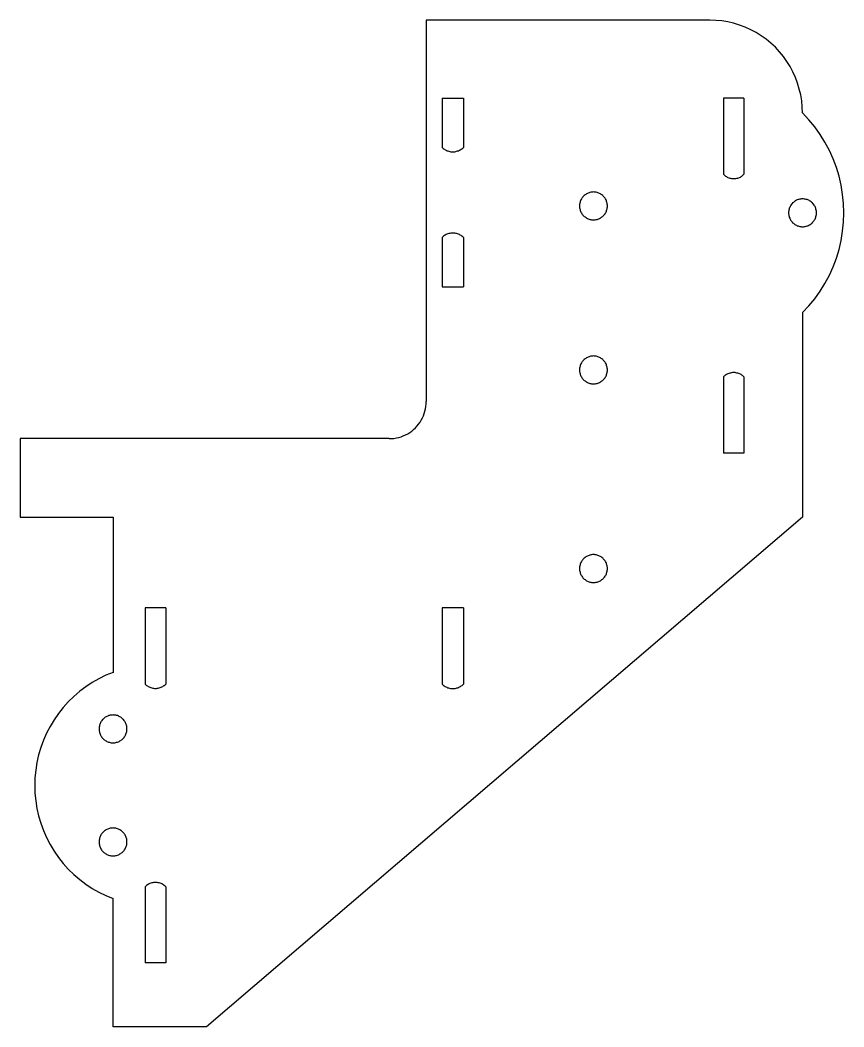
# Model space of a CAD drawing. Extents: x -403 to 403, y -278 to 278.
# Drawn here: x 314.3 to 403, y -255.4 to -147.1 of the extents above; entities that cross this region are included whole.
import ezdxf

# ---------------------------------------------------------------- set-up
doc = ezdxf.new("R2010")
doc.units = 0
doc.layers.get('0').update_dxf_attribs({"linetype": 'CONTINUOUS'})

msp = doc.modelspace()

# ---------------------------------------------------------------- linework, layer by layer
for p, q in [((388.55, -147.07), (358.04, -147.07)), ((358.04, -147.07), (358.04, -188.12)), ((389.2, -147.1), (388.55, -147.07)), ((389.85, -147.16), (389.2, -147.1)), ((390.5, -147.27), (389.85, -147.16)), ((391.13, -147.41), (390.5, -147.27)), ((391.76, -147.6), (391.13, -147.41)), ((392.37, -147.84), (391.76, -147.6)), ((392.97, -148.11), (392.37, -147.84)), ((393.55, -148.41), (392.97, -148.11)), ((394.1, -148.76), (393.55, -148.41)), ((394.63, -149.14), (394.1, -148.76)), ((395.14, -149.56), (394.63, -149.14)), ((395.62, -150), (395.14, -149.56)), ((396.06, -150.48), (395.62, -150)), ((396.48, -150.99), (396.06, -150.48)), ((396.86, -151.52), (396.48, -150.99)), ((397.21, -152.07), (396.86, -151.52)), ((397.51, -152.65), (397.21, -152.07)), ((397.78, -153.25), (397.51, -152.65)), ((398.01, -153.86), (397.78, -153.25)), ((398.2, -154.49), (398.01, -153.86)), ((398.35, -155.12), (398.2, -154.49)), ((359.74, -155.47), (359.74, -160.77)), ((359.74, -155.47), (362.04, -155.47)), ((362.04, -155.47), (362.04, -160.77)), ((390.04, -155.47), (390.04, -163.67)), ((392.24, -155.47), (390.04, -155.47)), ((392.24, -155.47), (392.24, -163.67)), ((398.46, -155.77), (398.35, -155.12)), ((398.52, -156.42), (398.46, -155.77)), ((398.55, -157.07), (398.52, -156.42)), ((399.22, -157.8), (398.55, -157.07)), ((399.86, -158.57), (399.22, -157.8)), ((400.43, -159.38), (399.86, -158.57)), ((400.96, -160.22), (400.43, -159.38)), ((401.43, -161.1), (400.96, -160.22)), ((359.74, -160.77), (359.82, -160.85)), ((359.82, -160.85), (359.9, -160.91)), ((359.9, -160.91), (359.99, -160.98)), ((359.99, -160.98), (360.08, -161.03)), ((360.08, -161.03), (360.17, -161.08)), ((360.17, -161.08), (360.27, -161.13)), ((360.27, -161.13), (360.37, -161.16)), ((360.37, -161.16), (360.47, -161.19)), ((360.47, -161.19), (360.57, -161.22)), ((360.57, -161.22), (360.68, -161.24)), ((360.68, -161.24), (360.78, -161.25)), ((360.78, -161.25), (360.89, -161.25)), ((360.89, -161.25), (361, -161.25)), ((361, -161.25), (361.1, -161.24)), ((361.1, -161.24), (361.21, -161.22)), ((361.21, -161.22), (361.31, -161.19)), ((361.31, -161.19), (361.41, -161.16)), ((361.41, -161.16), (361.51, -161.13)), ((361.51, -161.13), (361.61, -161.08)), ((361.61, -161.08), (361.7, -161.03)), ((361.7, -161.03), (361.79, -160.98)), ((361.79, -160.98), (361.88, -160.91)), ((361.88, -160.91), (361.96, -160.85)), ((361.96, -160.85), (362.04, -160.77)), ((401.84, -162), (401.43, -161.1)), ((402.19, -162.93), (401.84, -162)), ((402.48, -163.88), (402.19, -162.93)), ((390.04, -163.67), (390.11, -163.74)), ((390.11, -163.74), (390.19, -163.8)), ((390.19, -163.8), (390.27, -163.86)), ((390.27, -163.86), (390.35, -163.91)), ((390.35, -163.91), (390.43, -163.96)), ((390.43, -163.96), (390.52, -164)), ((390.52, -164), (390.61, -164.04)), ((390.61, -164.04), (390.71, -164.07)), ((390.71, -164.07), (390.8, -164.09)), ((390.8, -164.09), (390.9, -164.11)), ((390.9, -164.11), (390.99, -164.12)), ((390.99, -164.12), (391.09, -164.13)), ((391.09, -164.13), (391.19, -164.13)), ((391.19, -164.13), (391.29, -164.12)), ((391.29, -164.12), (391.38, -164.11)), ((391.38, -164.11), (391.48, -164.09)), ((391.48, -164.09), (391.57, -164.07)), ((391.57, -164.07), (391.67, -164.04)), ((391.67, -164.04), (391.76, -164)), ((391.76, -164), (391.85, -163.96)), ((391.85, -163.96), (391.93, -163.91)), ((391.93, -163.91), (392.01, -163.86)), ((392.01, -163.86), (392.09, -163.8)), ((392.09, -163.8), (392.17, -163.74)), ((392.17, -163.74), (392.24, -163.67)), ((402.7, -164.85), (402.48, -163.88)), ((375.29, -165.77), (375.21, -165.83)), ((375.38, -165.73), (375.29, -165.77)), ((375.47, -165.69), (375.38, -165.73)), ((375.56, -165.65), (375.47, -165.69)), ((375.65, -165.62), (375.56, -165.65)), ((375.75, -165.6), (375.65, -165.62)), ((375.84, -165.59), (375.75, -165.6)), ((375.94, -165.58), (375.84, -165.59)), ((376.04, -165.57), (375.94, -165.58)), ((376.14, -165.58), (376.04, -165.57)), ((376.24, -165.59), (376.14, -165.58)), ((376.33, -165.6), (376.24, -165.59)), ((376.43, -165.62), (376.33, -165.6)), ((376.52, -165.65), (376.43, -165.62)), ((376.61, -165.69), (376.52, -165.65)), ((376.7, -165.73), (376.61, -165.69)), ((376.79, -165.77), (376.7, -165.73)), ((376.87, -165.83), (376.79, -165.77)), ((402.86, -165.83), (402.7, -164.85)), ((374.55, -166.88), (374.54, -166.98)), ((374.57, -166.78), (374.55, -166.88)), ((374.59, -166.69), (374.57, -166.78)), ((374.62, -166.59), (374.59, -166.69)), ((374.65, -166.5), (374.62, -166.59)), ((374.69, -166.41), (374.65, -166.5)), ((374.74, -166.32), (374.69, -166.41)), ((374.79, -166.24), (374.74, -166.32)), ((374.85, -166.16), (374.79, -166.24)), ((374.91, -166.08), (374.85, -166.16)), ((374.98, -166.01), (374.91, -166.08)), ((375.05, -165.95), (374.98, -166.01)), ((375.13, -165.88), (375.05, -165.95)), ((375.21, -165.83), (375.13, -165.88)), ((376.95, -165.88), (376.87, -165.83)), ((377.03, -165.95), (376.95, -165.88)), ((377.1, -166.01), (377.03, -165.95)), ((377.17, -166.08), (377.1, -166.01)), ((377.23, -166.16), (377.17, -166.08)), ((377.29, -166.24), (377.23, -166.16)), ((377.34, -166.32), (377.29, -166.24)), ((377.39, -166.41), (377.34, -166.32)), ((377.43, -166.5), (377.39, -166.41)), ((377.46, -166.59), (377.43, -166.5)), ((377.49, -166.69), (377.46, -166.59)), ((377.51, -166.78), (377.49, -166.69)), ((377.53, -166.88), (377.51, -166.78)), ((377.54, -166.98), (377.53, -166.88)), ((397.42, -166.83), (397.36, -166.9)), ((397.48, -166.75), (397.42, -166.83)), ((397.56, -166.69), (397.48, -166.75)), ((397.63, -166.62), (397.56, -166.69)), ((397.71, -166.57), (397.63, -166.62)), ((397.8, -166.52), (397.71, -166.57)), ((397.88, -166.47), (397.8, -166.52)), ((397.97, -166.43), (397.88, -166.47)), ((398.06, -166.39), (397.97, -166.43)), ((398.16, -166.37), (398.06, -166.39)), ((398.25, -166.34), (398.16, -166.37)), ((398.35, -166.33), (398.25, -166.34)), ((398.45, -166.32), (398.35, -166.33)), ((398.55, -166.31), (398.45, -166.32)), ((398.64, -166.32), (398.55, -166.31)), ((398.74, -166.33), (398.64, -166.32)), ((398.84, -166.34), (398.74, -166.33)), ((398.93, -166.37), (398.84, -166.34)), ((399.03, -166.39), (398.93, -166.37)), ((399.12, -166.43), (399.03, -166.39)), ((399.21, -166.47), (399.12, -166.43)), ((399.3, -166.52), (399.21, -166.47)), ((399.38, -166.57), (399.3, -166.52)), ((399.46, -166.62), (399.38, -166.57)), ((399.53, -166.69), (399.46, -166.62)), ((399.61, -166.75), (399.53, -166.69)), ((399.67, -166.83), (399.61, -166.75)), ((399.74, -166.9), (399.67, -166.83)), ((402.96, -166.82), (402.86, -165.83)), ((402.99, -167.81), (402.96, -166.82)), ((374.54, -166.98), (374.54, -167.07)), ((374.54, -167.07), (374.54, -167.17)), ((374.54, -167.17), (374.55, -167.27)), ((374.55, -167.27), (374.57, -167.37)), ((374.57, -167.37), (374.59, -167.46)), ((374.59, -167.46), (374.62, -167.56)), ((374.62, -167.56), (374.65, -167.65)), ((374.65, -167.65), (374.69, -167.74)), ((374.69, -167.74), (374.74, -167.82)), ((374.74, -167.82), (374.79, -167.91)), ((374.79, -167.91), (374.85, -167.99)), ((377.23, -167.99), (377.29, -167.91)), ((377.29, -167.91), (377.34, -167.82)), ((377.34, -167.82), (377.39, -167.74)), ((377.39, -167.74), (377.43, -167.65)), ((377.43, -167.65), (377.46, -167.56)), ((377.46, -167.56), (377.49, -167.46)), ((377.49, -167.46), (377.51, -167.37)), ((377.51, -167.37), (377.53, -167.27)), ((377.53, -167.27), (377.54, -167.17)), ((377.54, -167.07), (377.54, -166.98)), ((377.54, -167.17), (377.54, -167.07)), ((397.06, -167.62), (397.05, -167.72)), ((397.05, -167.72), (397.05, -167.81)), ((397.05, -167.81), (397.05, -167.91)), ((397.05, -167.91), (397.06, -168.01)), ((397.07, -167.52), (397.06, -167.62)), ((397.1, -167.43), (397.07, -167.52)), ((397.12, -167.33), (397.1, -167.43)), ((397.16, -167.24), (397.12, -167.33)), ((397.2, -167.15), (397.16, -167.24)), ((397.25, -167.06), (397.2, -167.15)), ((397.3, -166.98), (397.25, -167.06)), ((397.36, -166.9), (397.3, -166.98)), ((399.79, -166.98), (399.74, -166.9)), ((399.84, -167.06), (399.79, -166.98)), ((399.89, -167.15), (399.84, -167.06)), ((399.93, -167.24), (399.89, -167.15)), ((399.97, -167.33), (399.93, -167.24)), ((399.99, -167.43), (399.97, -167.33)), ((400.02, -167.52), (399.99, -167.43)), ((400.03, -167.62), (400.02, -167.52)), ((400.04, -167.72), (400.03, -167.62)), ((400.03, -168.01), (400.04, -167.91)), ((400.05, -167.81), (400.04, -167.72)), ((400.04, -167.91), (400.05, -167.81)), ((402.96, -168.81), (402.99, -167.81)), ((374.85, -167.99), (374.91, -168.06)), ((374.91, -168.06), (374.98, -168.13)), ((374.98, -168.13), (375.05, -168.2)), ((375.05, -168.2), (375.13, -168.26)), ((375.13, -168.26), (375.21, -168.32)), ((375.21, -168.32), (375.29, -168.37)), ((375.29, -168.37), (375.38, -168.42)), ((375.38, -168.42), (375.47, -168.46)), ((375.47, -168.46), (375.56, -168.49)), ((375.56, -168.49), (375.65, -168.52)), ((375.65, -168.52), (375.75, -168.54)), ((375.75, -168.54), (375.84, -168.56)), ((375.84, -168.56), (375.94, -168.57)), ((375.94, -168.57), (376.04, -168.57)), ((376.04, -168.57), (376.14, -168.57)), ((376.14, -168.57), (376.24, -168.56)), ((376.24, -168.56), (376.33, -168.54)), ((376.33, -168.54), (376.43, -168.52)), ((376.43, -168.52), (376.52, -168.49)), ((376.52, -168.49), (376.61, -168.46)), ((376.61, -168.46), (376.7, -168.42)), ((376.7, -168.42), (376.79, -168.37)), ((376.79, -168.37), (376.87, -168.32)), ((376.87, -168.32), (376.95, -168.26)), ((376.95, -168.26), (377.03, -168.2)), ((377.03, -168.2), (377.1, -168.13)), ((377.1, -168.13), (377.17, -168.06)), ((377.17, -168.06), (377.23, -167.99)), ((397.06, -168.01), (397.07, -168.11)), ((397.07, -168.11), (397.1, -168.2)), ((397.1, -168.2), (397.12, -168.3)), ((397.12, -168.3), (397.16, -168.39)), ((397.16, -168.39), (397.2, -168.48)), ((397.2, -168.48), (397.25, -168.56)), ((397.25, -168.56), (397.3, -168.65)), ((397.3, -168.65), (397.36, -168.73)), ((397.36, -168.73), (397.42, -168.8)), ((397.42, -168.8), (397.48, -168.88)), ((397.48, -168.88), (397.56, -168.94)), ((397.56, -168.94), (397.63, -169)), ((397.63, -169), (397.71, -169.06)), ((399.38, -169.06), (399.46, -169)), ((399.46, -169), (399.53, -168.94)), ((399.53, -168.94), (399.61, -168.88)), ((399.61, -168.88), (399.67, -168.8)), ((399.67, -168.8), (399.74, -168.73)), ((399.74, -168.73), (399.79, -168.65)), ((399.79, -168.65), (399.84, -168.56)), ((399.84, -168.56), (399.89, -168.48)), ((399.89, -168.48), (399.93, -168.39)), ((399.93, -168.39), (399.97, -168.3)), ((399.97, -168.3), (399.99, -168.2)), ((399.99, -168.2), (400.02, -168.11)), ((400.02, -168.11), (400.03, -168.01)), ((402.86, -169.8), (402.96, -168.81)), ((360.27, -170.12), (360.17, -170.16)), ((360.37, -170.08), (360.27, -170.12)), ((360.47, -170.05), (360.37, -170.08)), ((360.57, -170.03), (360.47, -170.05)), ((360.68, -170.01), (360.57, -170.03)), ((360.78, -170), (360.68, -170.01)), ((360.89, -170), (360.78, -170)), ((361, -170), (360.89, -170)), ((361.1, -170.01), (361, -170)), ((361.21, -170.03), (361.1, -170.01)), ((361.31, -170.05), (361.21, -170.03)), ((361.41, -170.08), (361.31, -170.05)), ((361.51, -170.12), (361.41, -170.08)), ((361.61, -170.16), (361.51, -170.12)), ((397.71, -169.06), (397.8, -169.11)), ((397.8, -169.11), (397.88, -169.16)), ((397.88, -169.16), (397.97, -169.2)), ((397.97, -169.2), (398.06, -169.23)), ((398.06, -169.23), (398.16, -169.26)), ((398.16, -169.26), (398.25, -169.29)), ((398.25, -169.29), (398.35, -169.3)), ((398.35, -169.3), (398.45, -169.31)), ((398.45, -169.31), (398.55, -169.31)), ((398.55, -169.31), (398.64, -169.31)), ((398.64, -169.31), (398.74, -169.3)), ((398.74, -169.3), (398.84, -169.29)), ((398.84, -169.29), (398.93, -169.26)), ((398.93, -169.26), (399.03, -169.23)), ((399.03, -169.23), (399.12, -169.2)), ((399.12, -169.2), (399.21, -169.16)), ((399.21, -169.16), (399.3, -169.11)), ((399.3, -169.11), (399.38, -169.06)), ((402.7, -170.78), (402.86, -169.8)), ((359.82, -170.4), (359.74, -170.47)), ((359.74, -170.47), (359.74, -175.77)), ((359.9, -170.33), (359.82, -170.4)), ((359.99, -170.27), (359.9, -170.33)), ((360.08, -170.22), (359.99, -170.27)), ((360.17, -170.16), (360.08, -170.22)), ((361.7, -170.22), (361.61, -170.16)), ((361.79, -170.27), (361.7, -170.22)), ((361.88, -170.33), (361.79, -170.27)), ((361.96, -170.4), (361.88, -170.33)), ((362.04, -170.47), (361.96, -170.4)), ((362.04, -170.47), (362.04, -175.77)), ((402.48, -171.75), (402.7, -170.78)), ((402.19, -172.7), (402.48, -171.75)), ((401.84, -173.63), (402.19, -172.7)), ((401.43, -174.53), (401.84, -173.63)), ((400.43, -176.25), (400.96, -175.41)), ((400.96, -175.41), (401.43, -174.53)), ((359.74, -175.77), (362.04, -175.77)), ((399.86, -177.06), (400.43, -176.25)), ((399.22, -177.83), (399.86, -177.06)), ((398.55, -178.55), (399.22, -177.83)), ((398.55, -178.55), (398.55, -200.57)), ((374.65, -184.15), (374.62, -184.24)), ((374.69, -184.06), (374.65, -184.15)), ((374.74, -183.97), (374.69, -184.06)), ((374.79, -183.89), (374.74, -183.97)), ((374.85, -183.81), (374.79, -183.89)), ((374.91, -183.73), (374.85, -183.81)), ((374.98, -183.66), (374.91, -183.73)), ((375.05, -183.6), (374.98, -183.66)), ((375.13, -183.53), (375.05, -183.6)), ((375.21, -183.48), (375.13, -183.53)), ((375.29, -183.42), (375.21, -183.48)), ((375.38, -183.38), (375.29, -183.42)), ((375.47, -183.34), (375.38, -183.38)), ((375.56, -183.3), (375.47, -183.34)), ((375.65, -183.27), (375.56, -183.3)), ((375.75, -183.25), (375.65, -183.27)), ((375.84, -183.24), (375.75, -183.25)), ((375.94, -183.23), (375.84, -183.24)), ((376.04, -183.22), (375.94, -183.23)), ((376.14, -183.23), (376.04, -183.22)), ((376.24, -183.24), (376.14, -183.23)), ((376.33, -183.25), (376.24, -183.24)), ((376.43, -183.27), (376.33, -183.25)), ((376.52, -183.3), (376.43, -183.27)), ((376.61, -183.34), (376.52, -183.3)), ((376.7, -183.38), (376.61, -183.34)), ((376.79, -183.42), (376.7, -183.38)), ((376.87, -183.48), (376.79, -183.42)), ((376.95, -183.53), (376.87, -183.48)), ((377.03, -183.6), (376.95, -183.53)), ((377.1, -183.66), (377.03, -183.6)), ((377.17, -183.73), (377.1, -183.66)), ((377.23, -183.81), (377.17, -183.73)), ((377.29, -183.89), (377.23, -183.81)), ((377.34, -183.97), (377.29, -183.89)), ((377.39, -184.06), (377.34, -183.97)), ((377.43, -184.15), (377.39, -184.06)), ((377.46, -184.24), (377.43, -184.15)), ((374.55, -184.53), (374.54, -184.63)), ((374.54, -184.63), (374.54, -184.72)), ((374.54, -184.72), (374.54, -184.82)), ((374.54, -184.82), (374.55, -184.92)), ((374.57, -184.43), (374.55, -184.53)), ((374.55, -184.92), (374.57, -185.02)), ((374.59, -184.34), (374.57, -184.43)), ((374.57, -185.02), (374.59, -185.11)), ((374.62, -184.24), (374.59, -184.34)), ((374.59, -185.11), (374.62, -185.21)), ((374.62, -185.21), (374.65, -185.3)), ((374.65, -185.3), (374.69, -185.39)), ((377.39, -185.39), (377.43, -185.3)), ((377.43, -185.3), (377.46, -185.21)), ((377.49, -184.34), (377.46, -184.24)), ((377.46, -185.21), (377.49, -185.11)), ((377.51, -184.43), (377.49, -184.34)), ((377.49, -185.11), (377.51, -185.02)), ((377.53, -184.53), (377.51, -184.43)), ((377.51, -185.02), (377.53, -184.92)), ((377.54, -184.63), (377.53, -184.53)), ((377.53, -184.92), (377.54, -184.82)), ((377.54, -184.72), (377.54, -184.63)), ((377.54, -184.82), (377.54, -184.72)), ((390.27, -185.29), (390.19, -185.34)), ((390.35, -185.23), (390.27, -185.29)), ((390.43, -185.19), (390.35, -185.23)), ((390.52, -185.15), (390.43, -185.19)), ((390.61, -185.11), (390.52, -185.15)), ((390.71, -185.08), (390.61, -185.11)), ((390.8, -185.06), (390.71, -185.08)), ((390.9, -185.04), (390.8, -185.06)), ((390.99, -185.02), (390.9, -185.04)), ((391.09, -185.02), (390.99, -185.02)), ((391.19, -185.02), (391.09, -185.02)), ((391.29, -185.02), (391.19, -185.02)), ((391.38, -185.04), (391.29, -185.02)), ((391.48, -185.06), (391.38, -185.04)), ((391.57, -185.08), (391.48, -185.06)), ((391.67, -185.11), (391.57, -185.08)), ((391.76, -185.15), (391.67, -185.11)), ((391.85, -185.19), (391.76, -185.15)), ((391.93, -185.23), (391.85, -185.19)), ((392.01, -185.29), (391.93, -185.23)), ((392.09, -185.34), (392.01, -185.29)), ((374.69, -185.39), (374.74, -185.47)), ((374.74, -185.47), (374.79, -185.56)), ((374.79, -185.56), (374.85, -185.64)), ((374.85, -185.64), (374.91, -185.71)), ((374.91, -185.71), (374.98, -185.78)), ((374.98, -185.78), (375.05, -185.85)), ((375.05, -185.85), (375.13, -185.91)), ((375.13, -185.91), (375.21, -185.97)), ((375.21, -185.97), (375.29, -186.02)), ((375.29, -186.02), (375.38, -186.07)), ((375.38, -186.07), (375.47, -186.11)), ((375.47, -186.11), (375.56, -186.14)), ((375.56, -186.14), (375.65, -186.17)), ((375.65, -186.17), (375.75, -186.19)), ((375.75, -186.19), (375.84, -186.21)), ((375.84, -186.21), (375.94, -186.22)), ((375.94, -186.22), (376.04, -186.22)), ((376.04, -186.22), (376.14, -186.22)), ((376.14, -186.22), (376.24, -186.21)), ((376.24, -186.21), (376.33, -186.19)), ((376.33, -186.19), (376.43, -186.17)), ((376.43, -186.17), (376.52, -186.14)), ((376.52, -186.14), (376.61, -186.11)), ((376.61, -186.11), (376.7, -186.07)), ((376.7, -186.07), (376.79, -186.02)), ((376.79, -186.02), (376.87, -185.97)), ((376.87, -185.97), (376.95, -185.91)), ((376.95, -185.91), (377.03, -185.85)), ((377.03, -185.85), (377.1, -185.78)), ((377.1, -185.78), (377.17, -185.71)), ((377.17, -185.71), (377.23, -185.64)), ((377.23, -185.64), (377.29, -185.56)), ((377.29, -185.56), (377.34, -185.47)), ((377.34, -185.47), (377.39, -185.39)), ((390.11, -185.41), (390.04, -185.47)), ((390.04, -185.47), (390.04, -193.67)), ((390.19, -185.34), (390.11, -185.41)), ((392.17, -185.41), (392.09, -185.34)), ((392.24, -185.47), (392.17, -185.41)), ((392.24, -185.47), (392.24, -193.67)), ((358.01, -188.65), (358.03, -188.39)), ((358.03, -188.39), (358.04, -188.12)), ((357.74, -189.65), (357.83, -189.41)), ((357.83, -189.41), (357.9, -189.16)), ((357.9, -189.16), (357.96, -188.9)), ((357.96, -188.9), (358.01, -188.65)), ((357.05, -190.76), (357.21, -190.56)), ((357.21, -190.56), (357.37, -190.35)), ((357.37, -190.35), (357.5, -190.12)), ((357.5, -190.12), (357.63, -189.89)), ((357.63, -189.89), (357.74, -189.65)), ((355.57, -191.82), (355.81, -191.71)), ((355.81, -191.71), (356.04, -191.59)), ((356.04, -191.59), (356.26, -191.45)), ((356.26, -191.45), (356.48, -191.3)), ((356.48, -191.3), (356.68, -191.13)), ((356.68, -191.13), (356.87, -190.95)), ((356.87, -190.95), (357.05, -190.76)), ((354.04, -192.12), (314.32, -192.12)), ((314.32, -192.12), (314.32, -200.57)), ((354.04, -192.12), (354.3, -192.12)), ((354.3, -192.12), (354.56, -192.09)), ((354.56, -192.09), (354.82, -192.05)), ((354.82, -192.05), (355.08, -191.99)), ((355.08, -191.99), (355.33, -191.91)), ((355.33, -191.91), (355.57, -191.82)), ((392.24, -193.67), (390.04, -193.67)), ((314.32, -200.57), (324.32, -200.57)), ((324.32, -200.57), (324.32, -217.28)), ((398.55, -200.57), (334.38, -255.44)), ((375.38, -204.77), (375.29, -204.81)), ((375.47, -204.72), (375.38, -204.77)), ((375.56, -204.69), (375.47, -204.72)), ((375.65, -204.66), (375.56, -204.69)), ((375.75, -204.64), (375.65, -204.66)), ((375.84, -204.62), (375.75, -204.64)), ((375.94, -204.61), (375.84, -204.62)), ((376.04, -204.61), (375.94, -204.61)), ((376.14, -204.61), (376.04, -204.61)), ((376.24, -204.62), (376.14, -204.61)), ((376.33, -204.64), (376.24, -204.62)), ((376.43, -204.66), (376.33, -204.64)), ((376.52, -204.69), (376.43, -204.66)), ((376.61, -204.72), (376.52, -204.69)), ((376.7, -204.77), (376.61, -204.72)), ((376.79, -204.81), (376.7, -204.77)), ((374.57, -205.82), (374.55, -205.91)), ((374.59, -205.72), (374.57, -205.82)), ((374.62, -205.63), (374.59, -205.72)), ((374.65, -205.54), (374.62, -205.63)), ((374.69, -205.45), (374.65, -205.54)), ((374.74, -205.36), (374.69, -205.45)), ((374.79, -205.28), (374.74, -205.36)), ((374.85, -205.2), (374.79, -205.28)), ((374.91, -205.12), (374.85, -205.2)), ((374.98, -205.05), (374.91, -205.12)), ((375.05, -204.98), (374.98, -205.05)), ((375.13, -204.92), (375.05, -204.98)), ((375.21, -204.86), (375.13, -204.92)), ((375.29, -204.81), (375.21, -204.86)), ((376.87, -204.86), (376.79, -204.81)), ((376.95, -204.92), (376.87, -204.86)), ((377.03, -204.98), (376.95, -204.92)), ((377.1, -205.05), (377.03, -204.98)), ((377.17, -205.12), (377.1, -205.05)), ((377.23, -205.2), (377.17, -205.12)), ((377.29, -205.28), (377.23, -205.2)), ((377.34, -205.36), (377.29, -205.28)), ((377.39, -205.45), (377.34, -205.36)), ((377.43, -205.54), (377.39, -205.45)), ((377.46, -205.63), (377.43, -205.54)), ((377.49, -205.72), (377.46, -205.63)), ((377.51, -205.82), (377.49, -205.72)), ((377.53, -205.91), (377.51, -205.82)), ((374.55, -205.91), (374.54, -206.01)), ((374.54, -206.01), (374.54, -206.11)), ((374.54, -206.11), (374.54, -206.21)), ((374.54, -206.21), (374.55, -206.31)), ((374.55, -206.31), (374.57, -206.4)), ((374.57, -206.4), (374.59, -206.5)), ((374.59, -206.5), (374.62, -206.59)), ((374.62, -206.59), (374.65, -206.68)), ((374.65, -206.68), (374.69, -206.77)), ((374.69, -206.77), (374.74, -206.86)), ((374.74, -206.86), (374.79, -206.94)), ((374.79, -206.94), (374.85, -207.02)), ((377.23, -207.02), (377.29, -206.94)), ((377.29, -206.94), (377.34, -206.86)), ((377.34, -206.86), (377.39, -206.77)), ((377.39, -206.77), (377.43, -206.68)), ((377.43, -206.68), (377.46, -206.59)), ((377.46, -206.59), (377.49, -206.5)), ((377.49, -206.5), (377.51, -206.4)), ((377.51, -206.4), (377.53, -206.31)), ((377.54, -206.01), (377.53, -205.91)), ((377.53, -206.31), (377.54, -206.21)), ((377.54, -206.11), (377.54, -206.01)), ((377.54, -206.21), (377.54, -206.11)), ((374.85, -207.02), (374.91, -207.1)), ((374.91, -207.1), (374.98, -207.17)), ((374.98, -207.17), (375.05, -207.24)), ((375.05, -207.24), (375.13, -207.3)), ((375.13, -207.3), (375.21, -207.36)), ((375.21, -207.36), (375.29, -207.41)), ((375.29, -207.41), (375.38, -207.46)), ((375.38, -207.46), (375.47, -207.5)), ((375.47, -207.5), (375.56, -207.53)), ((375.56, -207.53), (375.65, -207.56)), ((375.65, -207.56), (375.75, -207.58)), ((375.75, -207.58), (375.84, -207.6)), ((375.84, -207.6), (375.94, -207.61)), ((375.94, -207.61), (376.04, -207.61)), ((376.04, -207.61), (376.14, -207.61)), ((376.14, -207.61), (376.24, -207.6)), ((376.24, -207.6), (376.33, -207.58)), ((376.33, -207.58), (376.43, -207.56)), ((376.43, -207.56), (376.52, -207.53)), ((376.52, -207.53), (376.61, -207.5)), ((376.61, -207.5), (376.7, -207.46)), ((376.7, -207.46), (376.79, -207.41)), ((376.79, -207.41), (376.87, -207.36)), ((376.87, -207.36), (376.95, -207.3)), ((376.95, -207.3), (377.03, -207.24)), ((377.03, -207.24), (377.1, -207.17)), ((377.1, -207.17), (377.17, -207.1)), ((377.17, -207.1), (377.23, -207.02)), ((327.79, -210.35), (327.79, -218.55)), ((329.99, -210.35), (327.79, -210.35)), ((329.99, -210.35), (329.99, -218.55)), ((359.74, -210.35), (359.74, -218.55)), ((362.04, -210.35), (359.74, -210.35)), ((362.04, -210.35), (362.04, -218.55)), ((323.56, -217.59), (322.81, -217.96)), ((324.32, -217.28), (323.56, -217.59)), ((321.4, -218.82), (320.74, -219.32)), ((322.09, -218.37), (321.4, -218.82)), ((322.81, -217.96), (322.09, -218.37)), ((327.79, -218.55), (327.86, -218.62)), ((327.86, -218.62), (327.94, -218.68)), ((327.94, -218.68), (328.03, -218.74)), ((328.03, -218.74), (328.11, -218.79)), ((328.11, -218.79), (328.2, -218.84)), ((328.2, -218.84), (328.29, -218.88)), ((328.29, -218.88), (328.39, -218.92)), ((329.39, -218.92), (329.49, -218.88)), ((329.49, -218.88), (329.58, -218.84)), ((329.58, -218.84), (329.67, -218.79)), ((329.67, -218.79), (329.75, -218.74)), ((329.75, -218.74), (329.84, -218.68)), ((329.84, -218.68), (329.92, -218.62)), ((329.92, -218.62), (329.99, -218.55)), ((359.74, -218.55), (359.81, -218.62)), ((359.81, -218.62), (359.89, -218.68)), ((359.89, -218.68), (359.98, -218.74)), ((359.98, -218.74), (360.06, -218.8)), ((360.06, -218.8), (360.15, -218.85)), ((360.15, -218.85), (360.24, -218.89)), ((360.24, -218.89), (360.34, -218.93)), ((361.44, -218.93), (361.54, -218.89)), ((361.54, -218.89), (361.63, -218.85)), ((361.63, -218.85), (361.72, -218.8)), ((361.72, -218.8), (361.8, -218.74)), ((361.8, -218.74), (361.89, -218.68)), ((361.89, -218.68), (361.97, -218.62)), ((361.97, -218.62), (362.04, -218.55)), ((320.11, -219.86), (319.51, -220.44)), ((320.74, -219.32), (320.11, -219.86)), ((328.39, -218.92), (328.49, -218.95)), ((328.49, -218.95), (328.59, -218.97)), ((328.59, -218.97), (328.69, -218.99)), ((328.69, -218.99), (328.79, -219)), ((328.79, -219), (328.89, -219)), ((328.89, -219), (328.99, -219)), ((328.99, -219), (329.09, -218.99)), ((329.09, -218.99), (329.19, -218.97)), ((329.19, -218.97), (329.29, -218.95)), ((329.29, -218.95), (329.39, -218.92)), ((360.34, -218.93), (360.44, -218.96)), ((360.44, -218.96), (360.54, -218.98)), ((360.54, -218.98), (360.64, -219)), ((360.64, -219), (360.74, -219.02)), ((360.74, -219.02), (360.84, -219.02)), ((360.84, -219.02), (360.94, -219.02)), ((360.94, -219.02), (361.04, -219.02)), ((361.04, -219.02), (361.14, -219)), ((361.14, -219), (361.25, -218.98)), ((361.25, -218.98), (361.34, -218.96)), ((361.34, -218.96), (361.44, -218.93)), ((318.96, -221.06), (318.45, -221.71)), ((319.51, -220.44), (318.96, -221.06)), ((318.45, -221.71), (317.97, -222.39)), ((323.49, -222.12), (323.41, -222.17)), ((323.57, -222.06), (323.49, -222.12)), ((323.66, -222.02), (323.57, -222.06)), ((323.75, -221.98), (323.66, -222.02)), ((323.84, -221.94), (323.75, -221.98)), ((323.93, -221.91), (323.84, -221.94)), ((324.03, -221.89), (323.93, -221.91)), ((324.13, -221.88), (324.03, -221.89)), ((324.22, -221.87), (324.13, -221.88)), ((324.32, -221.86), (324.22, -221.87)), ((324.42, -221.87), (324.32, -221.86)), ((324.52, -221.88), (324.42, -221.87)), ((324.61, -221.89), (324.52, -221.88)), ((324.71, -221.91), (324.61, -221.89)), ((324.8, -221.94), (324.71, -221.91)), ((324.9, -221.98), (324.8, -221.94)), ((324.99, -222.02), (324.9, -221.98)), ((325.07, -222.06), (324.99, -222.02)), ((325.16, -222.12), (325.07, -222.06)), ((325.23, -222.17), (325.16, -222.12)), ((317.55, -223.1), (317.16, -223.84)), ((317.97, -222.39), (317.55, -223.1)), ((322.83, -223.17), (322.82, -223.26)), ((322.85, -223.07), (322.83, -223.17)), ((322.87, -222.97), (322.85, -223.07)), ((322.9, -222.88), (322.87, -222.97)), ((322.94, -222.79), (322.9, -222.88)), ((322.98, -222.7), (322.94, -222.79)), ((323.02, -222.61), (322.98, -222.7)), ((323.07, -222.53), (323.02, -222.61)), ((323.13, -222.45), (323.07, -222.53)), ((323.19, -222.37), (323.13, -222.45)), ((323.26, -222.3), (323.19, -222.37)), ((323.33, -222.23), (323.26, -222.3)), ((323.41, -222.17), (323.33, -222.23)), ((325.31, -222.23), (325.23, -222.17)), ((325.38, -222.3), (325.31, -222.23)), ((325.45, -222.37), (325.38, -222.3)), ((325.51, -222.45), (325.45, -222.37)), ((325.57, -222.53), (325.51, -222.45)), ((325.62, -222.61), (325.57, -222.53)), ((325.67, -222.7), (325.62, -222.61)), ((325.71, -222.79), (325.67, -222.7)), ((325.74, -222.88), (325.71, -222.79)), ((325.77, -222.97), (325.74, -222.88)), ((325.79, -223.07), (325.77, -222.97)), ((325.81, -223.17), (325.79, -223.07)), ((325.82, -223.26), (325.81, -223.17)), ((317.16, -223.84), (316.83, -224.59)), ((322.82, -223.26), (322.82, -223.36)), ((322.82, -223.36), (322.82, -223.46)), ((322.82, -223.46), (322.83, -223.56)), ((322.83, -223.56), (322.85, -223.65)), ((322.85, -223.65), (322.87, -223.75)), ((322.87, -223.75), (322.9, -223.84)), ((322.9, -223.84), (322.94, -223.94)), ((322.94, -223.94), (322.98, -224.03)), ((322.98, -224.03), (323.02, -224.11)), ((323.02, -224.11), (323.07, -224.2)), ((323.07, -224.2), (323.13, -224.28)), ((323.13, -224.28), (323.19, -224.35)), ((325.45, -224.35), (325.51, -224.28)), ((325.51, -224.28), (325.57, -224.2)), ((325.57, -224.2), (325.62, -224.11)), ((325.62, -224.11), (325.67, -224.03)), ((325.67, -224.03), (325.71, -223.94)), ((325.71, -223.94), (325.74, -223.84)), ((325.74, -223.84), (325.77, -223.75)), ((325.77, -223.75), (325.79, -223.65)), ((325.79, -223.65), (325.81, -223.56)), ((325.81, -223.56), (325.82, -223.46)), ((325.82, -223.36), (325.82, -223.26)), ((325.82, -223.46), (325.82, -223.36)), ((316.55, -225.37), (316.31, -226.17)), ((316.83, -224.59), (316.55, -225.37)), ((323.19, -224.35), (323.26, -224.42)), ((323.26, -224.42), (323.33, -224.49)), ((323.33, -224.49), (323.41, -224.55)), ((323.41, -224.55), (323.49, -224.61)), ((323.49, -224.61), (323.57, -224.66)), ((323.57, -224.66), (323.66, -224.71)), ((323.66, -224.71), (323.75, -224.75)), ((323.75, -224.75), (323.84, -224.78)), ((323.84, -224.78), (323.93, -224.81)), ((323.93, -224.81), (324.03, -224.83)), ((324.03, -224.83), (324.13, -224.85)), ((324.13, -224.85), (324.22, -224.86)), ((324.22, -224.86), (324.32, -224.86)), ((324.32, -224.86), (324.42, -224.86)), ((324.42, -224.86), (324.52, -224.85)), ((324.52, -224.85), (324.61, -224.83)), ((324.61, -224.83), (324.71, -224.81)), ((324.71, -224.81), (324.8, -224.78)), ((324.8, -224.78), (324.9, -224.75)), ((324.9, -224.75), (324.99, -224.71)), ((324.99, -224.71), (325.07, -224.66)), ((325.07, -224.66), (325.16, -224.61)), ((325.16, -224.61), (325.23, -224.55)), ((325.23, -224.55), (325.31, -224.49)), ((325.31, -224.49), (325.38, -224.42)), ((325.38, -224.42), (325.45, -224.35)), ((316.31, -226.17), (316.13, -226.98)), ((316.13, -226.98), (316, -227.79)), ((315.92, -228.62), (315.89, -229.45)), ((316, -227.79), (315.92, -228.62)), ((315.89, -229.45), (315.92, -230.28)), ((315.92, -230.28), (316, -231.1)), ((316, -231.1), (316.13, -231.92)), ((316.13, -231.92), (316.31, -232.73)), ((316.31, -232.73), (316.55, -233.52)), ((316.55, -233.52), (316.83, -234.3)), ((324.03, -234.06), (323.93, -234.08)), ((324.13, -234.05), (324.03, -234.06)), ((324.22, -234.04), (324.13, -234.05)), ((324.32, -234.03), (324.22, -234.04)), ((324.42, -234.04), (324.32, -234.03)), ((324.52, -234.05), (324.42, -234.04)), ((324.61, -234.06), (324.52, -234.05)), ((324.71, -234.08), (324.61, -234.06)), ((316.83, -234.3), (317.16, -235.06)), ((317.16, -235.06), (317.55, -235.8)), ((322.87, -235.14), (322.85, -235.24)), ((322.9, -235.05), (322.87, -235.14)), ((322.94, -234.96), (322.9, -235.05)), ((322.98, -234.87), (322.94, -234.96)), ((323.02, -234.78), (322.98, -234.87)), ((323.07, -234.7), (323.02, -234.78)), ((323.13, -234.62), (323.07, -234.7)), ((323.19, -234.54), (323.13, -234.62)), ((323.26, -234.47), (323.19, -234.54)), ((323.33, -234.41), (323.26, -234.47)), ((323.41, -234.34), (323.33, -234.41)), ((323.49, -234.29), (323.41, -234.34)), ((323.57, -234.23), (323.49, -234.29)), ((323.66, -234.19), (323.57, -234.23)), ((323.75, -234.15), (323.66, -234.19)), ((323.84, -234.11), (323.75, -234.15)), ((323.93, -234.08), (323.84, -234.11)), ((324.8, -234.11), (324.71, -234.08)), ((324.9, -234.15), (324.8, -234.11)), ((324.99, -234.19), (324.9, -234.15)), ((325.07, -234.23), (324.99, -234.19)), ((325.16, -234.29), (325.07, -234.23)), ((325.23, -234.34), (325.16, -234.29)), ((325.31, -234.41), (325.23, -234.34)), ((325.38, -234.47), (325.31, -234.41)), ((325.45, -234.54), (325.38, -234.47)), ((325.51, -234.62), (325.45, -234.54)), ((325.57, -234.7), (325.51, -234.62)), ((325.62, -234.78), (325.57, -234.7)), ((325.67, -234.87), (325.62, -234.78)), ((325.71, -234.96), (325.67, -234.87)), ((325.74, -235.05), (325.71, -234.96)), ((325.77, -235.14), (325.74, -235.05)), ((325.79, -235.24), (325.77, -235.14)), ((317.55, -235.8), (317.97, -236.51)), ((322.83, -235.34), (322.82, -235.43)), ((322.82, -235.43), (322.82, -235.53)), ((322.82, -235.53), (322.82, -235.63)), ((322.82, -235.63), (322.83, -235.73)), ((322.85, -235.24), (322.83, -235.34)), ((322.83, -235.73), (322.85, -235.83)), ((322.85, -235.83), (322.87, -235.92)), ((322.87, -235.92), (322.9, -236.02)), ((322.9, -236.02), (322.94, -236.11)), ((322.94, -236.11), (322.98, -236.2)), ((322.98, -236.2), (323.02, -236.28)), ((325.62, -236.28), (325.67, -236.2)), ((325.67, -236.2), (325.71, -236.11)), ((325.71, -236.11), (325.74, -236.02)), ((325.74, -236.02), (325.77, -235.92)), ((325.77, -235.92), (325.79, -235.83)), ((325.81, -235.34), (325.79, -235.24)), ((325.79, -235.83), (325.81, -235.73)), ((325.82, -235.43), (325.81, -235.34)), ((325.81, -235.73), (325.82, -235.63)), ((325.82, -235.53), (325.82, -235.43)), ((325.82, -235.63), (325.82, -235.53)), ((317.97, -236.51), (318.45, -237.19)), ((318.45, -237.19), (318.96, -237.84)), ((323.02, -236.28), (323.07, -236.37)), ((323.07, -236.37), (323.13, -236.45)), ((323.13, -236.45), (323.19, -236.52)), ((323.19, -236.52), (323.26, -236.59)), ((323.26, -236.59), (323.33, -236.66)), ((323.33, -236.66), (323.41, -236.72)), ((323.41, -236.72), (323.49, -236.78)), ((323.49, -236.78), (323.57, -236.83)), ((323.57, -236.83), (323.66, -236.88)), ((323.66, -236.88), (323.75, -236.92)), ((323.75, -236.92), (323.84, -236.95)), ((323.84, -236.95), (323.93, -236.98)), ((323.93, -236.98), (324.03, -237)), ((324.03, -237), (324.13, -237.02)), ((324.13, -237.02), (324.22, -237.03)), ((324.22, -237.03), (324.32, -237.03)), ((324.32, -237.03), (324.42, -237.03)), ((324.42, -237.03), (324.52, -237.02)), ((324.52, -237.02), (324.61, -237)), ((324.61, -237), (324.71, -236.98)), ((324.71, -236.98), (324.8, -236.95)), ((324.8, -236.95), (324.9, -236.92)), ((324.9, -236.92), (324.99, -236.88)), ((324.99, -236.88), (325.07, -236.83)), ((325.07, -236.83), (325.16, -236.78)), ((325.16, -236.78), (325.23, -236.72)), ((325.23, -236.72), (325.31, -236.66)), ((325.31, -236.66), (325.38, -236.59)), ((325.38, -236.59), (325.45, -236.52)), ((325.45, -236.52), (325.51, -236.45)), ((325.51, -236.45), (325.57, -236.37)), ((325.57, -236.37), (325.62, -236.28)), ((318.96, -237.84), (319.51, -238.45)), ((319.51, -238.45), (320.11, -239.03)), ((320.11, -239.03), (320.74, -239.57)), ((320.74, -239.57), (321.4, -240.07)), ((321.4, -240.07), (322.09, -240.53)), ((322.09, -240.53), (322.81, -240.94)), ((327.86, -240.28), (327.79, -240.35)), ((327.79, -240.35), (327.79, -248.55)), ((327.94, -240.21), (327.86, -240.28)), ((328.03, -240.15), (327.94, -240.21)), ((328.11, -240.1), (328.03, -240.15)), ((328.2, -240.05), (328.11, -240.1)), ((328.29, -240.01), (328.2, -240.05)), ((328.39, -239.97), (328.29, -240.01)), ((328.49, -239.95), (328.39, -239.97)), ((328.59, -239.92), (328.49, -239.95)), ((328.69, -239.91), (328.59, -239.92)), ((328.79, -239.9), (328.69, -239.91)), ((328.89, -239.89), (328.79, -239.9)), ((328.99, -239.9), (328.89, -239.89)), ((329.09, -239.91), (328.99, -239.9)), ((329.19, -239.92), (329.09, -239.91)), ((329.29, -239.95), (329.19, -239.92)), ((329.39, -239.97), (329.29, -239.95)), ((329.49, -240.01), (329.39, -239.97)), ((329.58, -240.05), (329.49, -240.01)), ((329.67, -240.1), (329.58, -240.05)), ((329.75, -240.15), (329.67, -240.1)), ((329.84, -240.21), (329.75, -240.15)), ((329.92, -240.28), (329.84, -240.21)), ((329.99, -240.35), (329.92, -240.28)), ((329.99, -240.35), (329.99, -248.55)), ((322.81, -240.94), (323.56, -241.3)), ((323.56, -241.3), (324.32, -241.62)), ((324.32, -255.44), (324.32, -241.62)), ((329.99, -248.55), (327.79, -248.55)), ((334.38, -255.44), (324.32, -255.44))]:
    msp.add_line(p, q)

doc.saveas('drawing.dxf')
